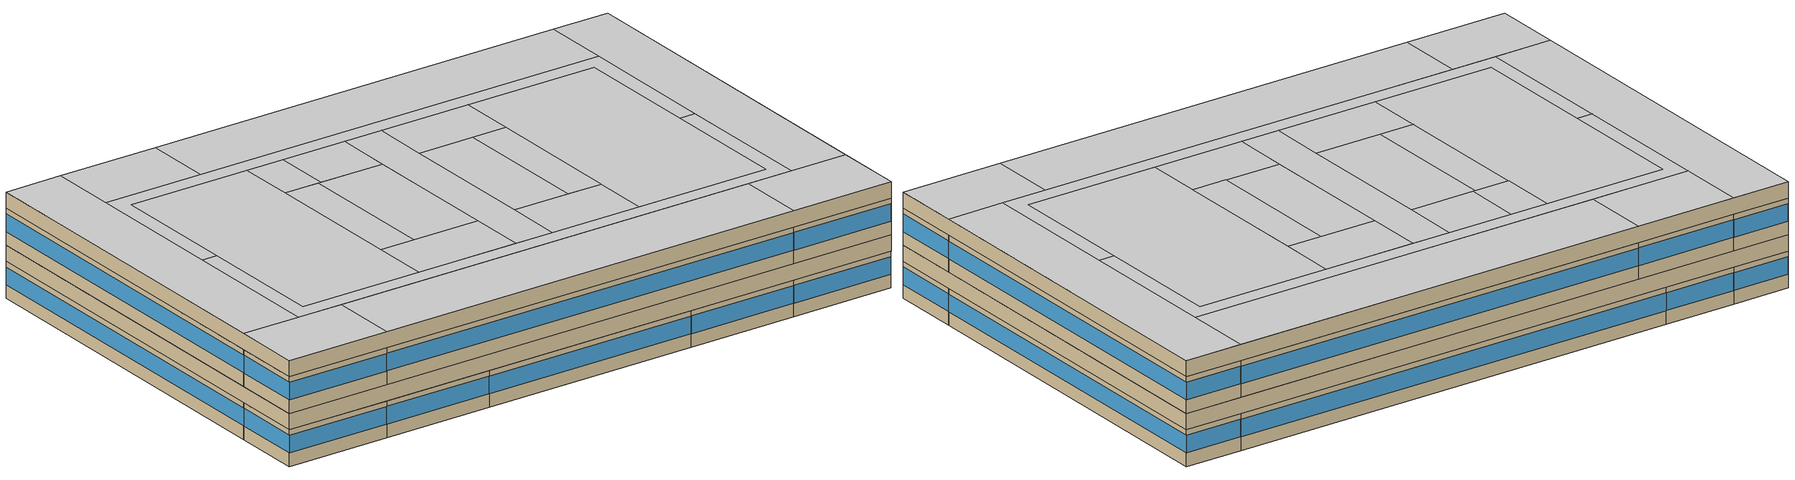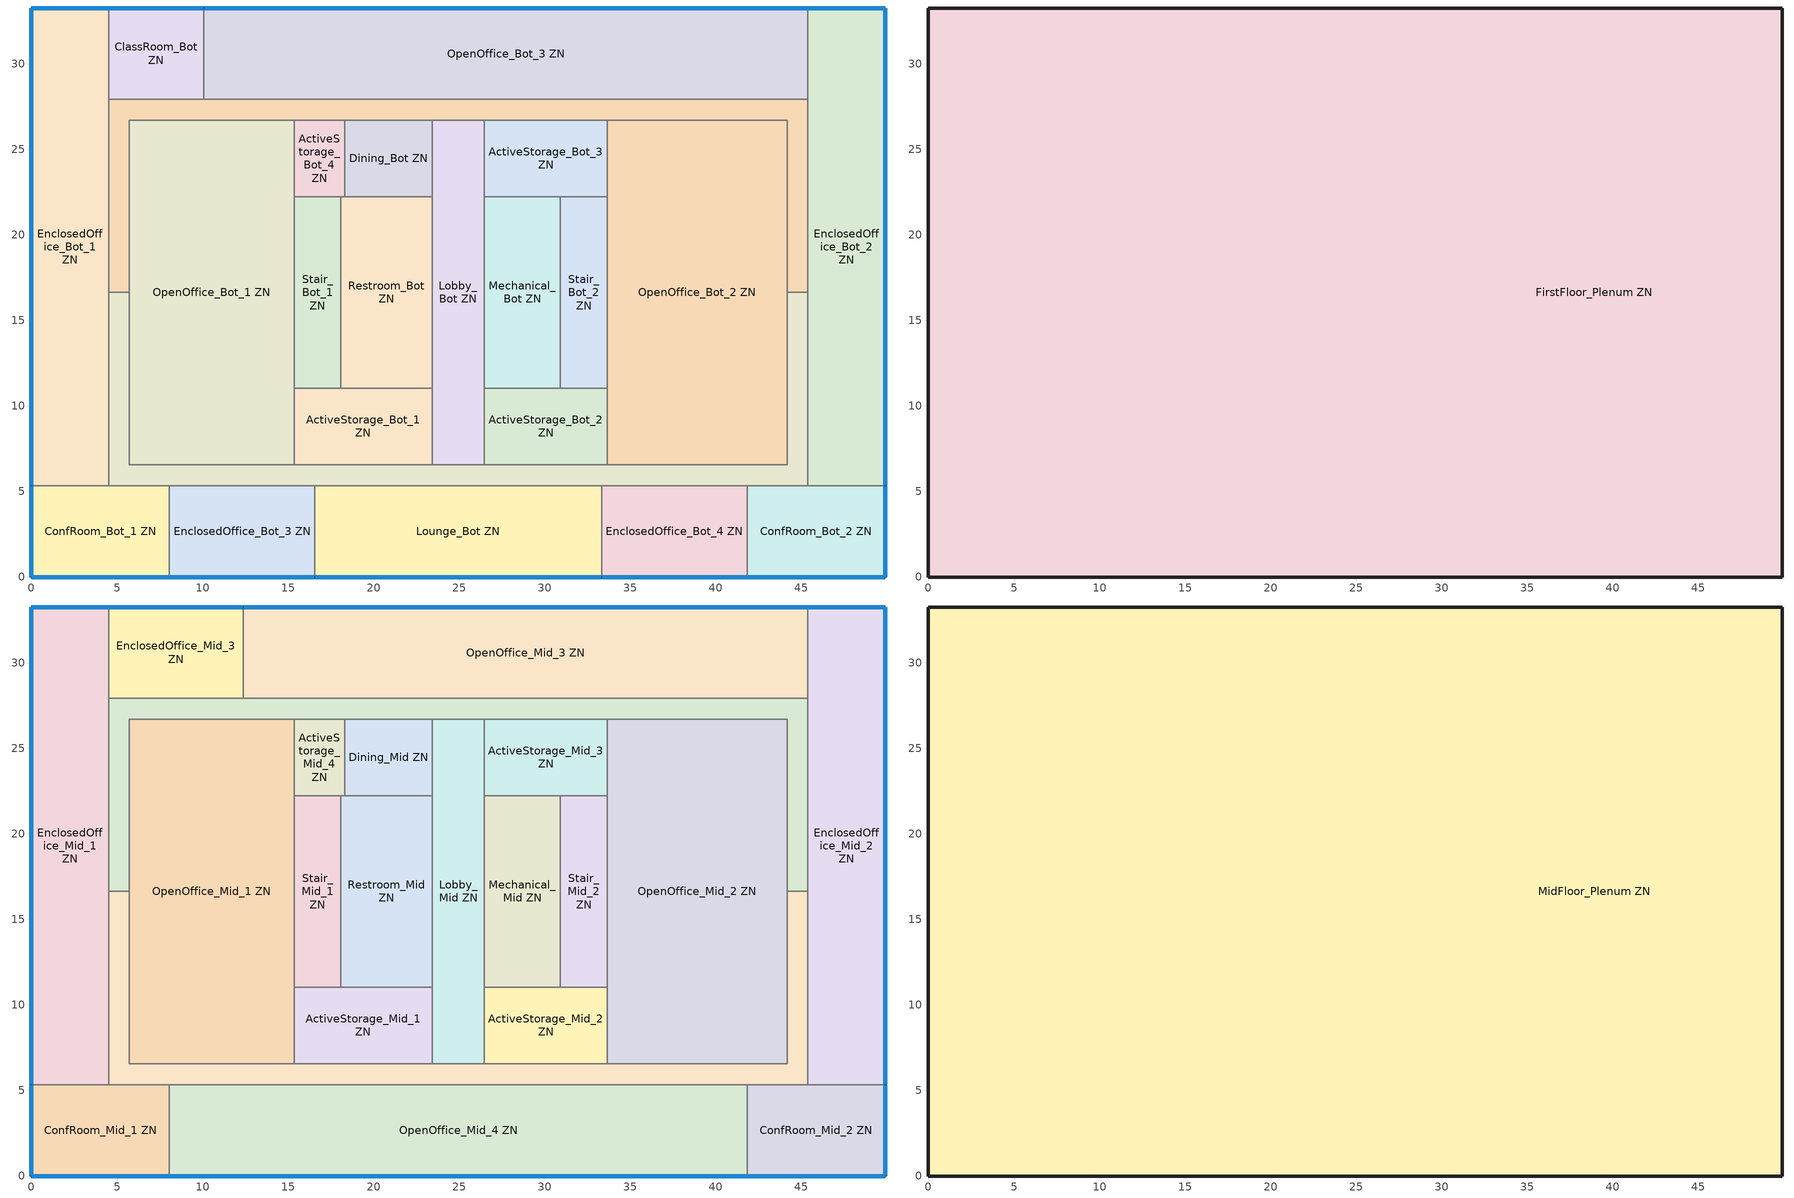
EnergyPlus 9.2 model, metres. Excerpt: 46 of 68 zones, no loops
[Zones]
ActiveStorage_Bot_1 ZN
 floor ground (ext-slab-mass): 23.43,11.04 23.43,6.56 15.35,6.56 15.35,11.04 z0
 wall to Stair_Bot_1 ZN (Typical Interior Wall): 18.1,11.04 15.35,11.04 z0:2.74
 wall to Restroom_Bot ZN (Typical Interior Wall): 23.43,11.04 18.1,11.04 z0:2.74
 wall to OpenOffice_Bot_1 ZN (Typical Interior Wall): 15.35,11.04 15.35,6.56 z0:2.74
 wall to Corridor_Bot_1 ZN (Typical Interior Wall): 15.35,6.56 23.43,6.56 z0:2.74
 wall to Lobby_Bot ZN (Typical Interior Wall): 23.43,6.56 23.43,11.04 z0:2.74
ActiveStorage_Bot_2 ZN
 floor ground (ext-slab-mass): 33.67,11.04 33.67,6.56 26.48,6.56 26.48,11.04 z0
 wall to Mechanical_Bot ZN (Typical Interior Wall): 30.93,11.04 26.48,11.04 z0:2.74
 wall to Lobby_Bot ZN (Typical Interior Wall): 26.48,11.04 26.48,6.56 z0:2.74
 wall to Corridor_Bot_1 ZN (Typical Interior Wall): 26.48,6.56 33.67,6.56 z0:2.74
 wall to Stair_Bot_2 ZN (Typical Interior Wall): 33.67,11.04 30.93,11.04 z0:2.74
 wall to OpenOffice_Bot_2 ZN (Typical Interior Wall): 33.67,6.56 33.67,11.04 z0:2.74
ActiveStorage_Bot_3 ZN
 floor ground (ext-slab-mass): 33.67,26.71 33.67,22.23 26.48,22.23 26.48,26.71 z0
 wall to Stair_Bot_2 ZN (Typical Interior Wall): 30.93,22.23 33.67,22.23 z0:2.74
 wall to Mechanical_Bot ZN (Typical Interior Wall): 26.48,22.23 30.93,22.23 z0:2.74
 wall to Lobby_Bot ZN (Typical Interior Wall): 26.48,26.71 26.48,22.23 z0:2.74
 wall to Corridor_Bot_2 ZN (Typical Interior Wall): 33.67,26.71 26.48,26.71 z0:2.74
 wall to OpenOffice_Bot_2 ZN (Typical Interior Wall): 33.67,22.23 33.67,26.71 z0:2.74
ActiveStorage_Bot_4 ZN
 floor ground (ext-slab-mass): 18.31,26.71 18.31,22.23 15.35,22.23 15.35,26.71 z0
 wall to Dining_Bot ZN (Typical Interior Wall): 18.31,22.23 18.31,26.71 z0:2.74
 wall to Restroom_Bot ZN (Typical Interior Wall): 18.1,22.23 18.31,22.23 z0:2.74
 wall to OpenOffice_Bot_1 ZN (Typical Interior Wall): 15.35,26.71 15.35,22.23 z0:2.74
 wall to Corridor_Bot_2 ZN (Typical Interior Wall): 18.31,26.71 15.35,26.71 z0:2.74
 wall to Stair_Bot_1 ZN (Typical Interior Wall): 15.35,22.23 18.1,22.23 z0:2.74
ClassRoom_Bot ZN
 floor ground (ext-slab-mass): 10.08,33.27 10.08,27.93 4.5,27.93 4.5,33.27 z0
 wall outside (Typical Insulated Steel Framed Exterior Wall R-12.2): 10.08,33.27 4.5,33.27 z0:2.74
 wall to EnclosedOffice_Bot_1 ZN (Typical Interior Wall): 4.5,33.27 4.5,27.93 z0:2.74
 wall to Corridor_Bot_2 ZN (Typical Interior Wall): 4.5,27.93 10.08,27.93 z0:2.74
 wall to OpenOffice_Bot_3 ZN (Typical Interior Wall): 10.08,27.93 10.08,33.27 z0:2.74
 window (window_baseline): 10.06,33.27 4.53,33.27 z1.02:2.34
ConfRoom_Bot_1 ZN
 floor ground (ext-slab-mass): 8.07,5.34 8.07,0 0,0 0,5.34 z0
 wall outside (Typical Insulated Steel Framed Exterior Wall R-12.2): 0,5.34 0,0 8.07,0 z0:2.74
 wall to EnclosedOffice_Bot_1 ZN (Typical Interior Wall): 4.5,5.34 0,5.34 z0:2.74
 wall to EnclosedOffice_Bot_3 ZN (Typical Interior Wall): 8.07,0 8.07,5.34 z0:2.74
 wall to Corridor_Bot_1 ZN (Typical Interior Wall): 8.07,5.34 4.5,5.34 z0:2.74
 window (window_baseline): 0.03,0 8.04,0 / 0,5.32 0,0.03 z1.02:2.34
ConfRoom_Bot_2 ZN
 floor ground (ext-slab-mass): 49.91,5.34 49.91,0 41.84,0 41.84,5.34 z0
 wall outside (Typical Insulated Steel Framed Exterior Wall R-12.2): 41.84,0 49.91,0 49.91,5.34 z0:2.74
 wall to Corridor_Bot_1 ZN (Typical Interior Wall): 45.41,5.34 41.84,5.34 z0:2.74
 wall to EnclosedOffice_Bot_4 ZN (Typical Interior Wall): 41.84,5.34 41.84,0 z0:2.74
 wall to EnclosedOffice_Bot_2 ZN (Typical Interior Wall): 49.91,5.34 45.41,5.34 z0:2.74
 window (window_baseline): 41.87,0 49.89,0 / 49.91,0.03 49.91,5.32 z1.02:2.34
Corridor_Bot_1 ZN
 floor ground (ext-slab-mass): 45.41,16.64 45.41,5.34 4.5,5.34 4.5,16.64 5.72,16.64 5.72,6.56 44.19,6.56 44.19,16.64 z0
 wall to EnclosedOffice_Bot_4 ZN (Typical Interior Wall): 33.34,5.34 41.84,5.34 z0:2.74
 wall to Lounge_Bot ZN (Typical Interior Wall): 16.57,5.34 33.34,5.34 z0:2.74
 wall to OpenOffice_Bot_1 ZN (Typical Interior Wall): 15.35,6.56 5.72,6.56 5.72,16.64 z0:2.74
 wall to Lobby_Bot ZN (Typical Interior Wall): 26.48,6.56 23.43,6.56 z0:2.74
 wall to Corridor_Bot_2 ZN (Typical Interior Wall): 5.72,16.64 4.5,16.64 / 45.41,16.64 44.19,16.64 z0:2.74
 wall to OpenOffice_Bot_2 ZN (Typical Interior Wall): 44.19,16.64 44.19,6.56 33.67,6.56 z0:2.74
 wall to EnclosedOffice_Bot_2 ZN (Typical Interior Wall): 45.41,5.34 45.41,16.64 z0:2.74
 wall to EnclosedOffice_Bot_3 ZN (Typical Interior Wall): 8.07,5.34 16.57,5.34 z0:2.74
 wall to EnclosedOffice_Bot_1 ZN (Typical Interior Wall): 4.5,16.64 4.5,5.34 z0:2.74
Corridor_Bot_2 ZN
 floor ground (ext-slab-mass): 45.41,27.93 45.41,16.64 44.19,16.64 44.19,26.71 5.72,26.71 5.72,16.64 4.5,16.64 4.5,27.93 z0
 wall to EnclosedOffice_Bot_1 ZN (Typical Interior Wall): 4.5,27.93 4.5,16.64 z0:2.74
 wall to OpenOffice_Bot_3 ZN (Typical Interior Wall): 45.41,27.93 10.08,27.93 z0:2.74
 wall to EnclosedOffice_Bot_2 ZN (Typical Interior Wall): 45.41,16.64 45.41,27.93 z0:2.74
 wall to Dining_Bot ZN (Typical Interior Wall): 18.31,26.71 23.43,26.71 z0:2.74
 wall to OpenOffice_Bot_2 ZN (Typical Interior Wall): 33.67,26.71 44.19,26.71 44.19,16.64 z0:2.74
 wall to OpenOffice_Bot_1 ZN (Typical Interior Wall): 5.72,16.64 5.72,26.71 15.35,26.71 z0:2.74
 wall to Lobby_Bot ZN (Typical Interior Wall): 23.43,26.71 26.48,26.71 z0:2.74
Dining_Bot ZN
 floor ground (ext-slab-mass): 23.43,26.71 23.43,22.23 18.31,22.23 18.31,26.71 z0
 wall to Restroom_Bot ZN (Typical Interior Wall): 18.31,22.23 23.43,22.23 z0:2.74
 wall to Lobby_Bot ZN (Typical Interior Wall): 23.43,22.23 23.43,26.71 z0:2.74
EnclosedOffice_Bot_1 ZN
 floor ground (ext-slab-mass): 4.5,33.27 4.5,5.34 0,5.34 0,33.27 z0
 wall outside (Typical Insulated Steel Framed Exterior Wall R-12.2): 4.5,33.27 0,33.27 0,5.34 z0:2.74
 window (window_baseline): 4.48,33.27 0.03,33.27 z1.02:2.34; 0,33.25 0,5.37 z1.02:2.33
EnclosedOffice_Bot_2 ZN
 floor ground (ext-slab-mass): 49.91,33.27 49.91,5.34 45.41,5.34 45.41,33.27 z0
 wall outside (Typical Insulated Steel Framed Exterior Wall R-12.2): 49.91,5.34 49.91,33.27 45.41,33.27 z0:2.74
 wall to OpenOffice_Bot_3 ZN (Typical Interior Wall): 45.41,33.27 45.41,27.93 z0:2.74
 window (window_baseline): 49.89,33.27 45.43,33.27 z1.02:2.34; 49.91,5.37 49.91,33.25 z1.02:2.33
EnclosedOffice_Bot_3 ZN
 floor ground (ext-slab-mass): 16.57,5.34 16.57,0 8.07,0 8.07,5.34 z0
 wall outside (Typical Insulated Steel Framed Exterior Wall R-12.2): 8.07,0 16.57,0 z0:2.74
 wall to Lounge_Bot ZN (Typical Interior Wall): 16.57,0 16.57,5.34 z0:2.74
 window (window_baseline): 8.09,0 16.55,0 z1.02:2.34
EnclosedOffice_Bot_4 ZN
 floor ground (ext-slab-mass): 41.84,5.34 41.84,0 33.34,0 33.34,5.34 z0
 wall outside (Typical Insulated Steel Framed Exterior Wall R-12.2): 33.34,0 41.84,0 z0:2.74
 wall to Lounge_Bot ZN (Typical Interior Wall): 33.34,5.34 33.34,0 z0:2.74
 window (window_baseline): 33.36,0 41.82,0 z1.02:2.34
Lobby_Bot ZN
 floor ground (ext-slab-mass): 26.48,26.71 26.48,6.56 23.43,6.56 23.43,26.71 z0
 wall to Mechanical_Bot ZN (Typical Interior Wall): 26.48,11.04 26.48,22.23 z0:2.74
 wall to Restroom_Bot ZN (Typical Interior Wall): 23.43,22.23 23.43,11.04 z0:2.74
Lounge_Bot ZN
 floor ground (ext-slab-mass): 33.34,5.34 33.34,0 16.57,0 16.57,5.34 z0
 wall outside (Typical Insulated Steel Framed Exterior Wall R-12.2): 16.57,0 33.34,0 z0:2.74
 window (window_baseline): 16.6,0 33.31,0 z1.02:2.33
Mechanical_Bot ZN
 floor ground (ext-slab-mass): 30.93,22.23 30.93,11.04 26.48,11.04 26.48,22.23 z0
 wall to Stair_Bot_2 ZN (Typical Interior Wall): 30.93,11.04 30.93,22.23 z0:2.74
OpenOffice_Bot_1 ZN
 floor ground (ext-slab-mass): 15.35,26.71 15.35,6.56 5.72,6.56 5.72,26.71 z0
 wall to Stair_Bot_1 ZN (Typical Interior Wall): 15.35,11.04 15.35,22.23 z0:2.74
OpenOffice_Bot_2 ZN
 floor ground (ext-slab-mass): 44.19,26.71 44.19,6.56 33.67,6.56 33.67,26.71 z0
 wall to Stair_Bot_2 ZN (Typical Interior Wall): 33.67,22.23 33.67,11.04 z0:2.74
OpenOffice_Bot_3 ZN
 floor ground (ext-slab-mass): 45.41,33.27 45.41,27.93 10.08,27.93 10.08,33.27 z0
 wall outside (Typical Insulated Steel Framed Exterior Wall R-12.2): 45.41,33.27 10.08,33.27 z0:2.74
 window (window_baseline): 45.38,33.27 10.11,33.27 z1.02:2.33
Restroom_Bot ZN
 floor ground (ext-slab-mass): 23.43,22.23 23.43,11.04 18.1,11.04 18.1,22.23 z0
 wall to Stair_Bot_1 ZN (Typical Interior Wall): 18.1,22.23 18.1,11.04 z0:2.74
Stair_Bot_1 ZN
 floor ground (ext-slab-mass): 18.1,22.23 18.1,11.04 15.35,11.04 15.35,22.23 z0
Stair_Bot_2 ZN
 floor ground (ext-slab-mass): 33.67,22.23 33.67,11.04 30.93,11.04 30.93,22.23 z0
FirstFloor_Plenum ZN
 floor to Lounge_Bot ZN (Typical Interior Floor): 33.34,5.34 33.34,0 16.57,0 16.57,5.34 z2.74
 floor to ActiveStorage_Bot_2 ZN (Typical Interior Floor): 33.67,11.04 33.67,6.56 26.48,6.56 26.48,11.04 z2.74
 floor to ConfRoom_Bot_2 ZN (Typical Interior Floor): 49.91,5.34 49.91,0 41.84,0 41.84,5.34 z2.74
 floor to ActiveStorage_Bot_4 ZN (Typical Interior Floor): 18.31,26.71 18.31,22.23 15.35,22.23 15.35,26.71 z2.74
 floor to EnclosedOffice_Bot_2 ZN (Typical Interior Floor): 49.91,33.27 49.91,5.34 45.41,5.34 45.41,33.27 z2.74
 floor to Stair_Bot_1 ZN (Typical Interior Floor): 18.1,22.23 18.1,11.04 15.35,11.04 15.35,22.23 z2.74
 floor to EnclosedOffice_Bot_3 ZN (Typical Interior Floor): 16.57,5.34 16.57,0 8.07,0 8.07,5.34 z2.74
 floor to Corridor_Bot_2 ZN (Typical Interior Floor): 45.41,27.93 45.41,16.64 44.19,16.64 44.19,26.71 5.72,26.71 5.72,16.64 4.5,16.64 4.5,27.93 z2.74
 floor to Dining_Bot ZN (Typical Interior Floor): 23.43,26.71 23.43,22.23 18.31,22.23 18.31,26.71 z2.74
 floor to ActiveStorage_Bot_3 ZN (Typical Interior Floor): 33.67,26.71 33.67,22.23 26.48,22.23 26.48,26.71 z2.74
 floor to Corridor_Bot_1 ZN (Typical Interior Floor): 45.41,16.64 45.41,5.34 4.5,5.34 4.5,16.64 5.72,16.64 5.72,6.56 44.19,6.56 44.19,16.64 z2.74
 floor to Mechanical_Bot ZN (Typical Interior Floor): 30.93,22.23 30.93,11.04 26.48,11.04 26.48,22.23 z2.74
 floor to Lobby_Bot ZN (Typical Interior Floor): 26.48,26.71 26.48,6.56 23.43,6.56 23.43,26.71 z2.74
 floor to ConfRoom_Bot_1 ZN (Typical Interior Floor): 8.07,5.34 8.07,0 0,0 0,5.34 z2.74
 floor to ClassRoom_Bot ZN (Typical Interior Floor): 10.08,33.27 10.08,27.93 4.5,27.93 4.5,33.27 z2.74
 floor to Restroom_Bot ZN (Typical Interior Floor): 23.43,22.23 23.43,11.04 18.1,11.04 18.1,22.23 z2.74
 floor to EnclosedOffice_Bot_4 ZN (Typical Interior Floor): 41.84,5.34 41.84,0 33.34,0 33.34,5.34 z2.74
 floor to ActiveStorage_Bot_1 ZN (Typical Interior Floor): 23.43,11.04 23.43,6.56 15.35,6.56 15.35,11.04 z2.74
 floor to Stair_Bot_2 ZN (Typical Interior Floor): 33.67,22.23 33.67,11.04 30.93,11.04 30.93,22.23 z2.74
 floor to EnclosedOffice_Bot_1 ZN (Typical Interior Floor): 4.5,33.27 4.5,5.34 0,5.34 0,33.27 z2.74
 floor to OpenOffice_Bot_2 ZN (Typical Interior Floor): 44.19,26.71 44.19,6.56 33.67,6.56 33.67,26.71 z2.74
 floor to OpenOffice_Bot_3 ZN (Typical Interior Floor): 45.41,33.27 45.41,27.93 10.08,27.93 10.08,33.27 z2.74
 floor to OpenOffice_Bot_1 ZN (Typical Interior Floor): 15.35,26.71 15.35,6.56 5.72,6.56 5.72,26.71 z2.74
 wall outside (Typical Insulated Steel Framed Exterior Wall R-12.2): 49.91,0 49.91,33.27 0,33.27 0,0 49.91,0 z2.74:3.96
ActiveStorage_Mid_1 ZN
 floor to FirstFloor_Plenum ZN (Typical Interior Floor): 23.43,11.04 23.43,6.56 15.35,6.56 15.35,11.04 z3.96
 wall to Restroom_Mid ZN (Typical Interior Wall): 23.43,11.04 18.1,11.04 z3.96:6.71
 wall to OpenOffice_Mid_1 ZN (Typical Interior Wall): 15.35,11.04 15.35,6.56 z3.96:6.71
 wall to Corridor_Mid_1 ZN (Typical Interior Wall): 15.35,6.56 23.43,6.56 z3.96:6.71
 wall to Lobby_Mid ZN (Typical Interior Wall): 23.43,6.56 23.43,11.04 z3.96:6.71
 wall to Stair_Mid_1 ZN (Typical Interior Wall): 18.1,11.04 15.35,11.04 z3.96:6.71
ActiveStorage_Mid_2 ZN
 floor to FirstFloor_Plenum ZN (Typical Interior Floor): 33.67,11.04 33.67,6.56 26.48,6.56 26.48,11.04 z3.96
 wall to Mechanical_Mid ZN (Typical Interior Wall): 30.93,11.04 26.48,11.04 z3.96:6.71
 wall to Lobby_Mid ZN (Typical Interior Wall): 26.48,11.04 26.48,6.56 z3.96:6.71
 wall to Corridor_Mid_1 ZN (Typical Interior Wall): 26.48,6.56 33.67,6.56 z3.96:6.71
 wall to Stair_Mid_2 ZN (Typical Interior Wall): 33.67,11.04 30.93,11.04 z3.96:6.71
 wall to OpenOffice_Mid_2 ZN (Typical Interior Wall): 33.67,6.56 33.67,11.04 z3.96:6.71
ActiveStorage_Mid_3 ZN
 floor to FirstFloor_Plenum ZN (Typical Interior Floor): 33.67,26.71 33.67,22.23 26.48,22.23 26.48,26.71 z3.96
 wall to Stair_Mid_2 ZN (Typical Interior Wall): 30.93,22.23 33.67,22.23 z3.96:6.71
 wall to Mechanical_Mid ZN (Typical Interior Wall): 26.48,22.23 30.93,22.23 z3.96:6.71
 wall to Lobby_Mid ZN (Typical Interior Wall): 26.48,26.71 26.48,22.23 z3.96:6.71
 wall to Corridor_Mid_2 ZN (Typical Interior Wall): 33.67,26.71 26.48,26.71 z3.96:6.71
 wall to OpenOffice_Mid_2 ZN (Typical Interior Wall): 33.67,22.23 33.67,26.71 z3.96:6.71
ActiveStorage_Mid_4 ZN
 floor to FirstFloor_Plenum ZN (Typical Interior Floor): 18.31,26.71 18.31,22.23 15.35,22.23 15.35,26.71 z3.96
 wall to Stair_Mid_1 ZN (Typical Interior Wall): 15.35,22.23 18.1,22.23 z3.96:6.71
 wall to Corridor_Mid_2 ZN (Typical Interior Wall): 18.31,26.71 15.35,26.71 z3.96:6.71
 wall to OpenOffice_Mid_1 ZN (Typical Interior Wall): 15.35,26.71 15.35,22.23 z3.96:6.71
 wall to Restroom_Mid ZN (Typical Interior Wall): 18.1,22.23 18.31,22.23 z3.96:6.71
 wall to Dining_Mid ZN (Typical Interior Wall): 18.31,22.23 18.31,26.71 z3.96:6.71
ConfRoom_Mid_1 ZN
 floor to FirstFloor_Plenum ZN (Typical Interior Floor): 8.07,5.34 8.07,0 0,0 0,5.34 z3.96
 wall outside (Typical Insulated Steel Framed Exterior Wall R-12.2): 0,5.34 0,0 8.07,0 z3.96:6.71
 wall to EnclosedOffice_Mid_1 ZN (Typical Interior Wall): 4.5,5.34 0,5.34 z3.96:6.71
 wall to OpenOffice_Mid_4 ZN (Typical Interior Wall): 8.07,0 8.07,5.34 z3.96:6.71
 wall to Corridor_Mid_1 ZN (Typical Interior Wall): 8.07,5.34 4.5,5.34 z3.96:6.71
 window (window_baseline): 0.03,0 8.04,0 / 0,5.32 0,0.03 z4.98:6.3
ConfRoom_Mid_2 ZN
 floor to FirstFloor_Plenum ZN (Typical Interior Floor): 49.91,5.34 49.91,0 41.84,0 41.84,5.34 z3.96
 wall outside (Typical Insulated Steel Framed Exterior Wall R-12.2): 41.84,0 49.91,0 49.91,5.34 z3.96:6.71
 wall to Corridor_Mid_1 ZN (Typical Interior Wall): 45.41,5.34 41.84,5.34 z3.96:6.71
 wall to OpenOffice_Mid_4 ZN (Typical Interior Wall): 41.84,5.34 41.84,0 z3.96:6.71
 wall to EnclosedOffice_Mid_2 ZN (Typical Interior Wall): 49.91,5.34 45.41,5.34 z3.96:6.71
 window (window_baseline): 49.91,0.03 49.91,5.32 / 41.87,0 49.89,0 z4.98:6.3
Corridor_Mid_1 ZN
 floor to FirstFloor_Plenum ZN (Typical Interior Floor): 45.41,16.64 45.41,5.34 4.5,5.34 4.5,16.64 5.72,16.64 5.72,6.56 44.19,6.56 44.19,16.64 z3.96
 wall to Lobby_Mid ZN (Typical Interior Wall): 26.48,6.56 23.43,6.56 z3.96:6.71
 wall to OpenOffice_Mid_1 ZN (Typical Interior Wall): 15.35,6.56 5.72,6.56 5.72,16.64 z3.96:6.71
 wall to OpenOffice_Mid_4 ZN (Typical Interior Wall): 8.07,5.34 16.57,5.34 33.34,5.34 41.84,5.34 z3.96:6.71
 wall to Corridor_Mid_2 ZN (Typical Interior Wall): 5.72,16.64 4.5,16.64 / 45.41,16.64 44.19,16.64 z3.96:6.71
 wall to OpenOffice_Mid_2 ZN (Typical Interior Wall): 44.19,16.64 44.19,6.56 33.67,6.56 z3.96:6.71
 wall to EnclosedOffice_Mid_2 ZN (Typical Interior Wall): 45.41,5.34 45.41,16.64 z3.96:6.71
 wall to EnclosedOffice_Mid_1 ZN (Typical Interior Wall): 4.5,16.64 4.5,5.34 z3.96:6.71
Corridor_Mid_2 ZN
 floor to FirstFloor_Plenum ZN (Typical Interior Floor): 45.41,27.93 45.41,16.64 44.19,16.64 44.19,26.71 5.72,26.71 5.72,16.64 4.5,16.64 4.5,27.93 z3.96
 wall to Lobby_Mid ZN (Typical Interior Wall): 23.43,26.71 26.48,26.71 z3.96:6.71
 wall to OpenOffice_Mid_2 ZN (Typical Interior Wall): 33.67,26.71 44.19,26.71 44.19,16.64 z3.96:6.71
 wall to EnclosedOffice_Mid_3 ZN (Typical Interior Wall): 12.39,27.93 10.08,27.93 4.5,27.93 z3.96:6.71
 wall to OpenOffice_Mid_1 ZN (Typical Interior Wall): 5.72,16.64 5.72,26.71 15.35,26.71 z3.96:6.71
 wall to Dining_Mid ZN (Typical Interior Wall): 18.31,26.71 23.43,26.71 z3.96:6.71
 wall to EnclosedOffice_Mid_2 ZN (Typical Interior Wall): 45.41,16.64 45.41,27.93 z3.96:6.71
 wall to EnclosedOffice_Mid_1 ZN (Typical Interior Wall): 4.5,27.93 4.5,16.64 z3.96:6.71
 wall to OpenOffice_Mid_3 ZN (Typical Interior Wall): 45.41,27.93 12.39,27.93 z3.96:6.71
Dining_Mid ZN
 floor to FirstFloor_Plenum ZN (Typical Interior Floor): 23.43,26.71 23.43,22.23 18.31,22.23 18.31,26.71 z3.96
 wall to Restroom_Mid ZN (Typical Interior Wall): 18.31,22.23 23.43,22.23 z3.96:6.71
 wall to Lobby_Mid ZN (Typical Interior Wall): 23.43,22.23 23.43,26.71 z3.96:6.71
EnclosedOffice_Mid_1 ZN
 floor to FirstFloor_Plenum ZN (Typical Interior Floor): 4.5,33.27 4.5,5.34 0,5.34 0,33.27 z3.96
 wall outside (Typical Insulated Steel Framed Exterior Wall R-12.2): 4.5,33.27 0,33.27 0,5.34 z3.96:6.71
 wall to EnclosedOffice_Mid_3 ZN (Typical Interior Wall): 4.5,27.93 4.5,33.27 z3.96:6.71
 window (window_baseline): 4.48,33.27 0.03,33.27 z4.98:6.31; 0,33.25 0,5.37 z4.98:6.29
EnclosedOffice_Mid_2 ZN
 floor to FirstFloor_Plenum ZN (Typical Interior Floor): 49.91,33.27 49.91,5.34 45.41,5.34 45.41,33.27 z3.96
 wall outside (Typical Insulated Steel Framed Exterior Wall R-12.2): 49.91,5.34 49.91,33.27 45.41,33.27 z3.96:6.71
 wall to OpenOffice_Mid_3 ZN (Typical Interior Wall): 45.41,33.27 45.41,27.93 z3.96:6.71
 window (window_baseline): 49.89,33.27 45.43,33.27 z4.98:6.31; 49.91,5.37 49.91,33.25 z4.98:6.29
EnclosedOffice_Mid_3 ZN
 floor to FirstFloor_Plenum ZN (Typical Interior Floor): 12.39,33.27 12.39,27.93 4.5,27.93 4.5,33.27 z3.96
 wall outside (Typical Insulated Steel Framed Exterior Wall R-12.2): 12.39,33.27 4.5,33.27 z3.96:6.71
 wall to OpenOffice_Mid_3 ZN (Typical Interior Wall): 12.39,27.93 12.39,33.27 z3.96:6.71
 window (window_baseline): 12.37,33.27 4.53,33.27 z4.98:6.3
Lobby_Mid ZN
 floor to FirstFloor_Plenum ZN (Typical Interior Floor): 26.48,26.71 26.48,6.56 23.43,6.56 23.43,26.71 z3.96
 wall to Restroom_Mid ZN (Typical Interior Wall): 23.43,22.23 23.43,11.04 z3.96:6.71
 wall to Mechanical_Mid ZN (Typical Interior Wall): 26.48,11.04 26.48,22.23 z3.96:6.71
Mechanical_Mid ZN
 floor to FirstFloor_Plenum ZN (Typical Interior Floor): 30.93,22.23 30.93,11.04 26.48,11.04 26.48,22.23 z3.96
 wall to Stair_Mid_2 ZN (Typical Interior Wall): 30.93,11.04 30.93,22.23 z3.96:6.71
OpenOffice_Mid_1 ZN
 floor to FirstFloor_Plenum ZN (Typical Interior Floor): 15.35,26.71 15.35,6.56 5.72,6.56 5.72,26.71 z3.96
 wall to Stair_Mid_1 ZN (Typical Interior Wall): 15.35,11.04 15.35,22.23 z3.96:6.71
OpenOffice_Mid_2 ZN
 floor to FirstFloor_Plenum ZN (Typical Interior Floor): 44.19,26.71 44.19,6.56 33.67,6.56 33.67,26.71 z3.96
 wall to Stair_Mid_2 ZN (Typical Interior Wall): 33.67,22.23 33.67,11.04 z3.96:6.71
OpenOffice_Mid_3 ZN
 floor to FirstFloor_Plenum ZN (Typical Interior Floor): 45.41,33.27 45.41,27.93 12.39,27.93 12.39,33.27 z3.96
 wall outside (Typical Insulated Steel Framed Exterior Wall R-12.2): 45.41,33.27 12.39,33.27 z3.96:6.71
 window (window_baseline): 45.38,33.27 12.42,33.27 z4.98:6.29
OpenOffice_Mid_4 ZN
 floor to FirstFloor_Plenum ZN (Typical Interior Floor): 41.84,5.34 41.84,0 8.07,0 8.07,5.34 z3.96
 wall outside (Typical Insulated Steel Framed Exterior Wall R-12.2): 8.07,0 41.84,0 z3.96:6.71
 window (window_baseline): 8.09,0 41.82,0 z4.98:6.29
Restroom_Mid ZN
 floor to FirstFloor_Plenum ZN (Typical Interior Floor): 23.43,22.23 23.43,11.04 18.1,11.04 18.1,22.23 z3.96
 wall to Stair_Mid_1 ZN (Typical Interior Wall): 18.1,22.23 18.1,11.04 z3.96:6.71
Stair_Mid_1 ZN
 floor to FirstFloor_Plenum ZN (Typical Interior Floor): 18.1,22.23 18.1,11.04 15.35,11.04 15.35,22.23 z3.96
Stair_Mid_2 ZN
 floor to FirstFloor_Plenum ZN (Typical Interior Floor): 33.67,22.23 33.67,11.04 30.93,11.04 30.93,22.23 z3.96
MidFloor_Plenum ZN
 floor to OpenOffice_Mid_4 ZN (Typical Interior Floor): 41.84,5.34 41.84,0 8.07,0 8.07,5.34 z6.71
 floor to ActiveStorage_Mid_1 ZN (Typical Interior Floor): 23.43,11.04 23.43,6.56 15.35,6.56 15.35,11.04 z6.71
 floor to ConfRoom_Mid_2 ZN (Typical Interior Floor): 49.91,5.34 49.91,0 41.84,0 41.84,5.34 z6.71
 floor to EnclosedOffice_Mid_3 ZN (Typical Interior Floor): 12.39,33.27 12.39,27.93 4.5,27.93 4.5,33.27 z6.71
 floor to OpenOffice_Mid_3 ZN (Typical Interior Floor): 45.41,33.27 45.41,27.93 12.39,27.93 12.39,33.27 z6.71
 floor to ConfRoom_Mid_1 ZN (Typical Interior Floor): 8.07,5.34 8.07,0 0,0 0,5.34 z6.71
 floor to Stair_Mid_1 ZN (Typical Interior Floor): 18.1,22.23 18.1,11.04 15.35,11.04 15.35,22.23 z6.71
 floor to Corridor_Mid_2 ZN (Typical Interior Floor): 45.41,27.93 45.41,16.64 44.19,16.64 44.19,26.71 5.72,26.71 5.72,16.64 4.5,16.64 4.5,27.93 z6.71
 floor to Dining_Mid ZN (Typical Interior Floor): 23.43,26.71 23.43,22.23 18.31,22.23 18.31,26.71 z6.71
 floor to EnclosedOffice_Mid_2 ZN (Typical Interior Floor): 49.91,33.27 49.91,5.34 45.41,5.34 45.41,33.27 z6.71
 floor to OpenOffice_Mid_1 ZN (Typical Interior Floor): 15.35,26.71 15.35,6.56 5.72,6.56 5.72,26.71 z6.71
 floor to EnclosedOffice_Mid_1 ZN (Typical Interior Floor): 4.5,33.27 4.5,5.34 0,5.34 0,33.27 z6.71
 floor to ActiveStorage_Mid_4 ZN (Typical Interior Floor): 18.31,26.71 18.31,22.23 15.35,22.23 15.35,26.71 z6.71
 floor to Corridor_Mid_1 ZN (Typical Interior Floor): 45.41,16.64 45.41,5.34 4.5,5.34 4.5,16.64 5.72,16.64 5.72,6.56 44.19,6.56 44.19,16.64 z6.71
 floor to Restroom_Mid ZN (Typical Interior Floor): 23.43,22.23 23.43,11.04 18.1,11.04 18.1,22.23 z6.71
 floor to OpenOffice_Mid_2 ZN (Typical Interior Floor): 44.19,26.71 44.19,6.56 33.67,6.56 33.67,26.71 z6.71
 floor to ActiveStorage_Mid_3 ZN (Typical Interior Floor): 33.67,26.71 33.67,22.23 26.48,22.23 26.48,26.71 z6.71
 floor to Lobby_Mid ZN (Typical Interior Floor): 26.48,26.71 26.48,6.56 23.43,6.56 23.43,26.71 z6.71
 floor to Stair_Mid_2 ZN (Typical Interior Floor): 33.67,22.23 33.67,11.04 30.93,11.04 30.93,22.23 z6.71
 floor to ActiveStorage_Mid_2 ZN (Typical Interior Floor): 33.67,11.04 33.67,6.56 26.48,6.56 26.48,11.04 z6.71
 floor to Mechanical_Mid ZN (Typical Interior Floor): 30.93,22.23 30.93,11.04 26.48,11.04 26.48,22.23 z6.71
 wall outside (Typical Insulated Steel Framed Exterior Wall R-12.2): 49.91,33.27 0,33.27 0,0 49.91,0 49.91,33.27 z6.71:7.92
 ceiling to EnclosedOffice_Top_1 ZN (Typical Interior Ceiling): 4.5,5.34 4.5,33.27 0,33.27 0,5.34 z7.92
 ceiling to ConfRoom_Top_1 ZN (Typical Interior Ceiling): 8.07,0 8.07,5.34 0,5.34 0,0 z7.92
 ceiling to Corridor_Top_1 ZN (Typical Interior Ceiling): 45.41,5.34 45.41,16.64 44.19,16.64 44.19,6.56 5.72,6.56 5.72,16.64 4.5,16.64 4.5,5.34 z7.92
 ceiling to OpenOffice_Top_4 ZN (Typical Interior Ceiling): 41.84,0 41.84,5.34 8.07,5.34 8.07,0 z7.92
 ceiling to Corridor_Top_2 ZN (Typical Interior Ceiling): 45.41,16.64 45.41,27.93 4.5,27.93 4.5,16.64 5.72,16.64 5.72,26.71 44.19,26.71 44.19,16.64 z7.92
 ceiling to ActiveStorage_Top_4 ZN (Typical Interior Ceiling): 18.31,22.23 18.31,26.71 15.35,26.71 15.35,22.23 z7.92
 ceiling to Dining_Top ZN (Typical Interior Ceiling): 23.43,22.23 23.43,26.71 18.31,26.71 18.31,22.23 z7.92
 ceiling to ActiveStorage_Top_3 ZN (Typical Interior Ceiling): 33.67,22.23 33.67,26.71 26.48,26.71 26.48,22.23 z7.92
 ceiling to Stair_Top_2 ZN (Typical Interior Ceiling): 33.67,11.04 33.67,22.23 30.93,22.23 30.93,11.04 z7.92
 ceiling to EnclosedOffice_Top_3 ZN (Typical Interior Ceiling): 12.39,27.93 12.39,33.27 4.5,33.27 4.5,27.93 z7.92
 ceiling to OpenOffice_Top_1 ZN (Typical Interior Ceiling): 15.35,6.56 15.35,26.71 5.72,26.71 5.72,6.56 z7.92
 ceiling to OpenOffice_Top_3 ZN (Typical Interior Ceiling): 45.41,27.93 45.41,33.27 12.39,33.27 12.39,27.93 z7.92
 ceiling to Stair_Top_1 ZN (Typical Interior Ceiling): 18.1,11.04 18.1,22.23 15.35,22.23 15.35,11.04 z7.92
 ceiling to Restroom_Top ZN (Typical Interior Ceiling): 23.43,11.04 23.43,22.23 18.1,22.23 18.1,11.04 z7.92
 ceiling to OpenOffice_Top_2 ZN (Typical Interior Ceiling): 44.19,6.56 44.19,26.71 33.67,26.71 33.67,6.56 z7.92
 ceiling to ActiveStorage_Top_1 ZN (Typical Interior Ceiling): 23.43,6.56 23.43,11.04 15.35,11.04 15.35,6.56 z7.92
 ceiling to ActiveStorage_Top_2 ZN (Typical Interior Ceiling): 33.67,6.56 33.67,11.04 26.48,11.04 26.48,6.56 z7.92
 ceiling to Mechanical_Top ZN (Typical Interior Ceiling): 30.93,11.04 30.93,22.23 26.48,22.23 26.48,11.04 z7.92
 ceiling to EnclosedOffice_Top_2 ZN (Typical Interior Ceiling): 49.91,5.34 49.91,33.27 45.41,33.27 45.41,5.34 z7.92
 ceiling to Lobby_Top ZN (Typical Interior Ceiling): 26.48,6.56 26.48,26.71 23.43,26.71 23.43,6.56 z7.92
 ceiling to ConfRoom_Top_2 ZN (Typical Interior Ceiling): 49.91,0 49.91,5.34 41.84,5.34 41.84,0 z7.92
[Building]
-MediumOfficeDetailed-ASHRAE 169-2006-5B created: 2019-07-17 09:31:57 -0700: Terrain=City
[Site:Location]
Boise Air Terminal  Uo_ID_USA: Latitude {deg}=43.62; Longitude {deg}=-116.21; Time Zone {hr}=-7; Elevation {m}=701
[SizingPeriod:DesignDay] Day of Month=21; Dry-Bulb Temperature Range Modifier Type=DefaultMultipliers; Humidity Condition Type=Wetbulb; Barometric Pressure {Pa}=93182; Rain Indicator=No; Snow Indicator=No; Daylight Saving Time Indicator=No
Name | Month | Day Type | Maximum Dry-Bulb Temperature {C} | Daily Dry-Bulb Temperature Range {deltaC} | Wetbulb or DewPoint at Maximum Dry-Bulb {C} | Wind Speed {m/s} | Wind Direction {deg} | Solar Model Indicator | ASHRAE Clear Sky Optical Depth for Beam Irradiance (taub) | ASHRAE Clear Sky Optical Depth for Diffuse Irradiance (taud) | Sky Clearness
Boise Air Terminal  Uo Ann Clg .4% Condns DB=>MWB | 7 | SummerDesignDay | 36.7 | 16.7 | 17.9 | 4.2 | 330 | ASHRAETau | 0.398 | 2.125
Boise Air Terminal  Uo Ann Htg 99.6% Condns DB | 12 | WinterDesignDay | -16.3 | 0 | -16.3 | 2.3 | 120 | ASHRAEClearSky |  |  | 0
[Site:GroundTemperature:BuildingSurface]
19.527, 19.502, 19.536, 19.598, 20.002, 21.64, 22.225, 22.375, 21.449, 20.121, 19.802, 19.633
[Site:WaterMainsTemperature]
Calculation Method=Correlation; Annual Average Outdoor Air Temperature {C}=11.15; Maximum Difference In Monthly Average Outdoor Air Temperatures {deltaC}=26.2
[Material] Thermal Absorptance=0.9; Solar Absorptance=0.7
Name | Roughness | Thickness {m} | Conductivity {W/m-K} | Density {kg/m3} | Specific Heat {J/kg-K} | Visible Absorptance
100mm Normalweight concrete floor | MediumSmooth | 0.1016 | 2.31 | 2322 | 832 | 0.7
25mm Stucco | Smooth | 0.0254 | 0.72 | 1856 | 840 | 0.7
5/8 in. Gypsum Board | MediumSmooth | 0.0159 | 0.16 | 800 | 1090 | 0.7
G01 13mm gypsum board | Smooth | 0.0127 | 0.16 | 800 | 1090 | 0.5
HW CONCRETE | Rough | 0.1016 | 1.31125 | 2240 | 837.36 | 0.7
Std Wood 6inch | MediumSmooth | 0.15 | 0.12 | 540 | 1210 | 0.7
[Material:NoMass] Thermal Absorptance=0.9; Solar Absorptance=0.7
Name | Roughness | Thermal Resistance {m2-K/W} | Visible Absorptance
CP02 CARPET PAD | VeryRough | 0.21648 | 0.8
Typical Insulation R-10.02 | Smooth | 1.76396 | 0.7
[WindowMaterial:SimpleGlazingSystem]
U 0.59 SHGC 0.39 Simple Glazing U-1.18 SHGC 0.39: U-Factor {W/m2-K}=6.72051; Solar Heat Gain Coefficient=0.39; Visible Transmittance=0.31
[Construction]
ext-slab-mass: HW CONCRETE, CP02 CARPET PAD
InteriorFurnishings: Std Wood 6inch
Typical Insulated Steel Framed Exterior Wall R-12.2: 25mm Stucco, 5/8 in. Gypsum Board, Typical Insulation R-10.02, 5/8 in. Gypsum Board
Typical Interior Ceiling: CP02 CARPET PAD, 100mm Normalweight concrete floor
Typical Interior Floor: 100mm Normalweight concrete floor, CP02 CARPET PAD
Typical Interior Wall: G01 13mm gypsum board, G01 13mm gypsum board
window_baseline: U 0.59 SHGC 0.39 Simple Glazing U-1.18 SHGC 0.39
[EnergyManagementSystem:Sensor]
oa_temp: Environment; Site Outdoor Air Drybulb Temperature
[EnergyManagementSystem:Actuator]
sat_oa_reset_21: SUPPLY AIR TEMP - 55.0F 1; Schedule:Year; Schedule Value
sat_oa_reset_21_1: SUPPLY AIR TEMP - 55.0F 2; Schedule:Year; Schedule Value
sat_oa_reset_23: Supply Air Temp - 55.0F; Schedule:Year; Schedule Value
[EnergyManagementSystem:ProgramCallingManager]
sat_oa_reset_21_program_name: InsideHVACSystemIterationLoop; sat_oa_reset_21_program
sat_oa_reset_21_1_program_name: InsideHVACSystemIterationLoop; sat_oa_reset_21_1_program
sat_oa_reset_23_program_name: InsideHVACSystemIterationLoop; sat_oa_reset_23_program
[EnergyManagementSystem:Program]
sat_oa_reset_21_program: IF heating_gas_rate_21 > 0; IF cooling_rate_21 > 0; SET sat_oa_reset_21 = 12.78; ELSE; SET sat_oa_reset_21 = 12.78; ENDIF; ELSE; IF cooling_rate_21 > 0; IF oa_temp < 15.56; SET sat_oa_reset_21 = 12.78; ELSEIF oa_temp >= 21.11; SET sat_oa_reset_21 = 12.78; Else; SET sat_oa_reset_21 = 18.33 - ((oa_temp - 15.56)/(21.11 - 15.56)) * (18.33 - 12.78); ENDIF; ELSE; SET sat_oa_reset_21 = 12.78; ENDIF; ENDIF
sat_oa_reset_21_1_program: IF heating_gas_rate_21_1 > 0; IF cooling_rate_21_1 > 0; SET sat_oa_reset_21_1 = 12.78; ELSE; SET sat_oa_reset_21_1 = 12.78; ENDIF; ELSE; IF cooling_rate_21_1 > 0; IF oa_temp < 15.56; SET sat_oa_reset_21_1 = 12.78; ELSEIF oa_temp >= 21.11; SET sat_oa_reset_21_1 = 12.78; Else; SET sat_oa_reset_21_1 = 18.33 - ((oa_temp - 15.56)/(21.11 - 15.56)) * (18.33 - 12.78); ENDIF; ELSE; SET sat_oa_reset_21_1 = 12.78; ENDIF; ENDIF
sat_oa_reset_23_program: IF heating_gas_rate_23 > 0; IF cooling_rate_23 > 0; SET sat_oa_reset_23 = 12.78; ELSE; SET sat_oa_reset_23 = 12.78; ENDIF; ELSE; IF cooling_rate_23 > 0; IF oa_temp < 15.56; SET sat_oa_reset_23 = 12.78; ELSEIF oa_temp >= 21.11; SET sat_oa_reset_23 = 12.78; Else; SET sat_oa_reset_23 = 18.33 - ((oa_temp - 15.56)/(21.11 - 15.56)) * (18.33 - 12.78); ENDIF; ELSE; SET sat_oa_reset_23 = 12.78; ENDIF; ENDIF
[Zone]
Name | Part of Total Floor Area
ActiveStorage_Bot_1 ZN; ActiveStorage_Bot_2 ZN; ActiveStorage_Bot_3 ZN; ActiveStorage_Bot_4 ZN; ActiveStorage_Mid_1 ZN; ActiveStorage_Mid_2 ZN; ActiveStorage_Mid_3 ZN; ActiveStorage_Mid_4 ZN; ClassRoom_Bot ZN; ConfRoom_Bot_1 ZN; ConfRoom_Bot_2 ZN; ConfRoom_Mid_1 ZN; ConfRoom_Mid_2 ZN; Corridor_Bot_1 ZN; Corridor_Bot_2 ZN; Corridor_Mid_1 ZN; Corridor_Mid_2 ZN; Dining_Bot ZN; Dining_Mid ZN; EnclosedOffice_Bot_1 ZN; EnclosedOffice_Bot_2 ZN; EnclosedOffice_Bot_3 ZN; EnclosedOffice_Bot_4 ZN; EnclosedOffice_Mid_1 ZN; EnclosedOffice_Mid_2 ZN; EnclosedOffice_Mid_3 ZN; Lobby_Bot ZN; Lobby_Mid ZN; Lounge_Bot ZN; Mechanical_Bot ZN; Mechanical_Mid ZN; OpenOffice_Bot_1 ZN; OpenOffice_Bot_2 ZN; OpenOffice_Bot_3 ZN; OpenOffice_Mid_1 ZN; OpenOffice_Mid_2 ZN; OpenOffice_Mid_3 ZN; OpenOffice_Mid_4 ZN; Restroom_Bot ZN; Restroom_Mid ZN; Stair_Bot_1 ZN; Stair_Bot_2 ZN; Stair_Mid_1 ZN; Stair_Mid_2 ZN
FirstFloor_Plenum ZN; MidFloor_Plenum ZN | No
[InternalMass] Construction=InteriorFurnishings
Name | Zone or ZoneList | Surface Area {m2}
ActiveStorage_Bot_1 Mass | ActiveStorage_Bot_1 ZN | 72.3705
ActiveStorage_Bot_2 Mass | ActiveStorage_Bot_2 ZN | 64.4479
ActiveStorage_Bot_3 Mass | ActiveStorage_Bot_3 ZN | 64.4479
ActiveStorage_Bot_4 Mass | ActiveStorage_Bot_4 ZN | 26.4846
ActiveStorage_Mid_1 Mass | ActiveStorage_Mid_1 ZN | 72.3705
ActiveStorage_Mid_2 Mass | ActiveStorage_Mid_2 ZN | 64.4479
ActiveStorage_Mid_3 Mass | ActiveStorage_Mid_3 ZN | 64.4479
ActiveStorage_Mid_4 Mass | ActiveStorage_Mid_4 ZN | 26.4846
ClassRoom_Bot Mass | ClassRoom_Bot ZN | 59.582
ConfRoom_Bot_1 Mass | ConfRoom_Bot_1 ZN | 86.211
ConfRoom_Bot_2 Mass | ConfRoom_Bot_2 ZN | 86.211
ConfRoom_Mid_1 Mass | ConfRoom_Mid_1 ZN | 86.211
ConfRoom_Mid_2 Mass | ConfRoom_Mid_2 ZN | 86.211
Corridor_Bot_1 Mass | Corridor_Bot_1 ZN | 148.881
Corridor_Bot_2 Mass | Corridor_Bot_2 ZN | 148.881
Corridor_Mid_1 Mass | Corridor_Mid_1 ZN | 148.881
Corridor_Mid_2 Mass | Corridor_Mid_2 ZN | 148.881
Dining_Bot Mass | Dining_Bot ZN | 45.8859
Dining_Mid Mass | Dining_Mid ZN | 45.8859
EnclosedOffice_Bot_1 Mass | EnclosedOffice_Bot_1 ZN | 251.597
EnclosedOffice_Bot_2 Mass | EnclosedOffice_Bot_2 ZN | 251.597
EnclosedOffice_Bot_3 Mass | EnclosedOffice_Bot_3 ZN | 90.8582
EnclosedOffice_Bot_4 Mass | EnclosedOffice_Bot_4 ZN | 90.8582
EnclosedOffice_Mid_1 Mass | EnclosedOffice_Mid_1 ZN | 251.597
EnclosedOffice_Mid_2 Mass | EnclosedOffice_Mid_2 ZN | 251.597
EnclosedOffice_Mid_3 Mass | EnclosedOffice_Mid_3 ZN | 84.2524
FirstFloor_Plenum Mass | FirstFloor_Plenum ZN | 3321.48
Lobby_Bot Mass | Lobby_Bot ZN | 122.855
Lobby_Mid Mass | Lobby_Mid ZN | 122.855
Lounge_Bot Mass | Lounge_Bot ZN | 179.104
Mechanical_Bot Mass | Mechanical_Bot ZN | 99.6165
Mechanical_Mid Mass | Mechanical_Mid ZN | 99.6165
MidFloor_Plenum Mass | MidFloor_Plenum ZN | 3321.48
OpenOffice_Bot_1 Mass | OpenOffice_Bot_1 ZN | 388.208
OpenOffice_Bot_2 Mass | OpenOffice_Bot_2 ZN | 423.848
OpenOffice_Bot_3 Mass | OpenOffice_Bot_3 ZN | 377.296
OpenOffice_Mid_1 Mass | OpenOffice_Mid_1 ZN | 388.208
OpenOffice_Mid_2 Mass | OpenOffice_Mid_2 ZN | 423.848
OpenOffice_Mid_3 Mass | OpenOffice_Mid_3 ZN | 352.626
OpenOffice_Mid_4 Mass | OpenOffice_Mid_4 ZN | 360.821
Restroom_Bot Mass | Restroom_Bot ZN | 119.412
Restroom_Mid Mass | Restroom_Mid ZN | 119.412
Stair_Bot_1 Mass | Stair_Bot_1 ZN | 61.4118
Stair_Bot_2 Mass | Stair_Bot_2 ZN | 61.4118
Stair_Mid_1 Mass | Stair_Mid_1 ZN | 61.4118
Stair_Mid_2 Mass | Stair_Mid_2 ZN | 61.4118
[ElectricEquipment]
2 Elevator Lift Motors: Zone or ZoneList=Lobby_Bot ZN; Schedule=Medium Office BLDG ELEVATORS; Design Level Calculation Method=EquipmentLevel; Design Level {W}=29220; Fraction Radiant=0.5
[ZoneInfiltration:DesignFlowRate] Design Flow Rate Calculation Method=Flow/ExteriorArea; Flow per Exterior Surface Area {m3/s-m2}=0.00102523; Constant Term Coefficient=1; Temperature Term Coefficient=0; Velocity Term Coefficient=0; Velocity Squared Term Coefficient=0
Name | Zone or ZoneList | Schedule
ClassRoom_Bot Infiltration | ClassRoom_Bot ZN | Medium Office Infil Quarter On
ConfRoom_Bot_1 Infiltration | ConfRoom_Bot_1 ZN | Medium Office Infil Quarter On
ConfRoom_Bot_2 Infiltration | ConfRoom_Bot_2 ZN | Medium Office Infil Quarter On
ConfRoom_Mid_1 Infiltration | ConfRoom_Mid_1 ZN | Medium Office Infil Quarter On
ConfRoom_Mid_2 Infiltration | ConfRoom_Mid_2 ZN | Medium Office Infil Quarter On
EnclosedOffice_Bot_1 Infiltration | EnclosedOffice_Bot_1 ZN | Medium Office Infil Quarter On
EnclosedOffice_Bot_2 Infiltration | EnclosedOffice_Bot_2 ZN | Medium Office Infil Quarter On
EnclosedOffice_Bot_3 Infiltration | EnclosedOffice_Bot_3 ZN | Medium Office Infil Quarter On
EnclosedOffice_Bot_4 Infiltration | EnclosedOffice_Bot_4 ZN | Medium Office Infil Quarter On
EnclosedOffice_Mid_1 Infiltration | EnclosedOffice_Mid_1 ZN | Medium Office Infil Quarter On
EnclosedOffice_Mid_2 Infiltration | EnclosedOffice_Mid_2 ZN | Medium Office Infil Quarter On
EnclosedOffice_Mid_3 Infiltration | EnclosedOffice_Mid_3 ZN | Medium Office Infil Quarter On
FirstFloor_Plenum Infiltration | FirstFloor_Plenum ZN | Always On Discrete
Lounge_Bot Infiltration | Lounge_Bot ZN | Medium Office Infil Quarter On
MidFloor_Plenum Infiltration | MidFloor_Plenum ZN | Always On Discrete
OpenOffice_Bot_3 Infiltration | OpenOffice_Bot_3 ZN | Medium Office Infil Quarter On
OpenOffice_Mid_3 Infiltration | OpenOffice_Mid_3 ZN | Medium Office Infil Quarter On
OpenOffice_Mid_4 Infiltration | OpenOffice_Mid_4 ZN | Medium Office Infil Quarter On
[Exterior:Lights]
NonDimming Exterior Lights Def: Schedule=OfficeMedium Exterior_Lgt_ALWAYS_ON; Design Level {W}=17809; Control Option=AstronomicalClock
[AirLoopHVAC:ReturnPlenum]
Name | Zone
Air Loop HVAC Return Plenum 2 | MidFloor_Plenum ZN
Air Loop HVAC Return Plenum 1 | FirstFloor_Plenum ZN
[AvailabilityManager:Scheduled] Schedule=Always On Discrete
21 Zone PVAV OA System Availability Manager; 21 Zone PVAV 1 OA System Availability Manager; 23 Zone PVAV OA System Availability Manager
[AvailabilityManager:NightCycle] Applicability Schedule=Always On Discrete; Fan Schedule=OfficeMedium HVACOperationSchd; Control Type=CycleOnAny; Thermostat Tolerance {deltaC}=1; Cycling Run Time Control Type=FixedRunTime; Cycling Run Time {s}=1800
Availability Manager Night Cycle 2; Availability Manager Night Cycle 3; Availability Manager Night Cycle 1
[Schedule:Day:Interval]
Medium Office BLDG ELEVATORS Summer Design Day; Medium Office BLDG ELEVATORS Wkdy|SmrDsn Day: No, 07:00, 0, 08:00, 0.35, 09:00, 0.69, 10:00, 0.43, 11:00, 0.37, 12:00, 0.43, 13:00, 0.58, 14:00, 0.48, 16:00, 0.37, 17:00, 0.46, 18:00, 0.62, 19:00, 0.12, 21:00, 0.04, 24:00, 0
Medium Office BLDG ELEVATORS Sun Day; OfficeMedium HVACOperationSchd Default; Schedule Day 19: No, 24:00, 0
Medium Office BLDG ELEVATORS Winter Design Day; Medium Office BLDG ELEVATORS WntrDsn|Sat Day: No, 07:00, 0, 08:00, 0.16, 09:00, 0.14, 10:00, 0.21, 11:00, 0.18, 12:00, 0.25, 13:00, 0.21, 14:00, 0.13, 15:00, 0.08, 16:00, 0.04, 17:00, 0.05, 18:00, 0.06, 24:00, 0
Medium Office Infil Quarter On Default; Medium Office Infil Quarter On Summer Design Day: No, 06:00, 1, 22:00, 0.25, 24:00, 1
Medium Office Infil Quarter On Sun Day; OfficeMedium Exterior_Lgt_ALWAYS_ON Default; OfficeMedium Exterior_Lgt_ALWAYS_ON Summer Design Day; OfficeMedium Exterior_Lgt_ALWAYS_ON Winter Design Day: No, 24:00, 1
Medium Office Infil Quarter On Winter Design Day; Medium Office Infil Quarter On WntrDsn|Sat Day: No, 06:00, 1, 18:00, 0.25, 24:00, 1
OfficeMedium HVACOperationSchd SmrDsn|Wkdy Day; OfficeMedium HVACOperationSchd Summer Design Day: No, 06:00, 0, 22:00, 1, 24:00, 0
OfficeMedium HVACOperationSchd Winter Design Day; OfficeMedium HVACOperationSchd WntrDsn|Sat Day: No, 06:00, 0, 18:00, 1, 24:00, 0
Supply Air Temp - 55.0F Default; Supply Air Temp - 55.0F Default 1; Supply Air Temp - 55.0F Default 2: No, 24:00, 12.7778
[Schedule:Week:Daily]
Medium Office BLDG ELEVATORS Week Rule - Jan1-Dec31: Medium Office BLDG ELEVATORS Sun Day, Medium Office BLDG ELEVATORS Wkdy|SmrDsn Day, Medium Office BLDG ELEVATORS Wkdy|SmrDsn Day, Medium Office BLDG ELEVATORS Wkdy|SmrDsn Day, Medium Office BLDG ELEVATORS Wkdy|SmrDsn Day, Medium Office BLDG ELEVATORS Wkdy|SmrDsn Day, Medium Office BLDG ELEVATORS WntrDsn|Sat Day, Schedule Day 19, Medium Office BLDG ELEVATORS Summer Design Day, Medium Office BLDG ELEVATORS Winter Design Day, Schedule Day 19, Schedule Day 19
Medium Office Infil Quarter On Week Rule - Jan1-Dec31: Medium Office Infil Quarter On Sun Day, Medium Office Infil Quarter On Default, Medium Office Infil Quarter On Default, Medium Office Infil Quarter On Default, Medium Office Infil Quarter On Default, Medium Office Infil Quarter On Default, Medium Office Infil Quarter On WntrDsn|Sat Day, Medium Office Infil Quarter On Default, Medium Office Infil Quarter On Summer Design Day, Medium Office Infil Quarter On Winter Design Day, Medium Office Infil Quarter On Default, Medium Office Infil Quarter On Default
OfficeMedium Exterior_Lgt_ALWAYS_ON Week Rule - Jan1-Dec31: OfficeMedium Exterior_Lgt_ALWAYS_ON Default, OfficeMedium Exterior_Lgt_ALWAYS_ON Default, OfficeMedium Exterior_Lgt_ALWAYS_ON Default, OfficeMedium Exterior_Lgt_ALWAYS_ON Default, OfficeMedium Exterior_Lgt_ALWAYS_ON Default, OfficeMedium Exterior_Lgt_ALWAYS_ON Default, OfficeMedium Exterior_Lgt_ALWAYS_ON Default, OfficeMedium Exterior_Lgt_ALWAYS_ON Default, OfficeMedium Exterior_Lgt_ALWAYS_ON Summer Design Day, OfficeMedium Exterior_Lgt_ALWAYS_ON Winter Design Day, OfficeMedium Exterior_Lgt_ALWAYS_ON Default, OfficeMedium Exterior_Lgt_ALWAYS_ON Default
OfficeMedium HVACOperationSchd Week Rule - Jan1-Dec31: OfficeMedium HVACOperationSchd Default, OfficeMedium HVACOperationSchd SmrDsn|Wkdy Day, OfficeMedium HVACOperationSchd SmrDsn|Wkdy Day, OfficeMedium HVACOperationSchd SmrDsn|Wkdy Day, OfficeMedium HVACOperationSchd SmrDsn|Wkdy Day, OfficeMedium HVACOperationSchd SmrDsn|Wkdy Day, OfficeMedium HVACOperationSchd WntrDsn|Sat Day, OfficeMedium HVACOperationSchd Default, OfficeMedium HVACOperationSchd Summer Design Day, OfficeMedium HVACOperationSchd Winter Design Day, OfficeMedium HVACOperationSchd Default, OfficeMedium HVACOperationSchd Default
Supply Air Temp - 55.0F Week Rule - Jan1-Dec31: Supply Air Temp - 55.0F Default, Supply Air Temp - 55.0F Default, Supply Air Temp - 55.0F Default, Supply Air Temp - 55.0F Default, Supply Air Temp - 55.0F Default, Supply Air Temp - 55.0F Default, Supply Air Temp - 55.0F Default, Supply Air Temp - 55.0F Default, Supply Air Temp - 55.0F Default, Supply Air Temp - 55.0F Default, Supply Air Temp - 55.0F Default, Supply Air Temp - 55.0F Default
Supply Air Temp - 55.0F 1 Week Rule - Jan1-Dec31: Supply Air Temp - 55.0F Default 1, Supply Air Temp - 55.0F Default 1, Supply Air Temp - 55.0F Default 1, Supply Air Temp - 55.0F Default 1, Supply Air Temp - 55.0F Default 1, Supply Air Temp - 55.0F Default 1, Supply Air Temp - 55.0F Default 1, Supply Air Temp - 55.0F Default 1, Supply Air Temp - 55.0F Default 1, Supply Air Temp - 55.0F Default 1, Supply Air Temp - 55.0F Default 1, Supply Air Temp - 55.0F Default 1
Supply Air Temp - 55.0F 2 Week Rule - Jan1-Dec31: Supply Air Temp - 55.0F Default 2, Supply Air Temp - 55.0F Default 2, Supply Air Temp - 55.0F Default 2, Supply Air Temp - 55.0F Default 2, Supply Air Temp - 55.0F Default 2, Supply Air Temp - 55.0F Default 2, Supply Air Temp - 55.0F Default 2, Supply Air Temp - 55.0F Default 2, Supply Air Temp - 55.0F Default 2, Supply Air Temp - 55.0F Default 2, Supply Air Temp - 55.0F Default 2, Supply Air Temp - 55.0F Default 2
[Schedule:Year]
Medium Office BLDG ELEVATORS: Medium Office BLDG ELEVATORS Week Rule - Jan1-Dec31, 1, 1, 12, 31
Medium Office Infil Quarter On: Medium Office Infil Quarter On Week Rule - Jan1-Dec31, 1, 1, 12, 31
OfficeMedium Exterior_Lgt_ALWAYS_ON: OfficeMedium Exterior_Lgt_ALWAYS_ON Week Rule - Jan1-Dec31, 1, 1, 12, 31
OfficeMedium HVACOperationSchd: OfficeMedium HVACOperationSchd Week Rule - Jan1-Dec31, 1, 1, 12, 31
Supply Air Temp - 55.0F: Supply Air Temp - 55.0F Week Rule - Jan1-Dec31, 1, 1, 12, 31
Supply Air Temp - 55.0F 1: Supply Air Temp - 55.0F 1 Week Rule - Jan1-Dec31, 1, 1, 12, 31
Supply Air Temp - 55.0F 2: Supply Air Temp - 55.0F 2 Week Rule - Jan1-Dec31, 1, 1, 12, 31
[Schedule:Constant]
Always On Discrete: OnOff, 1
